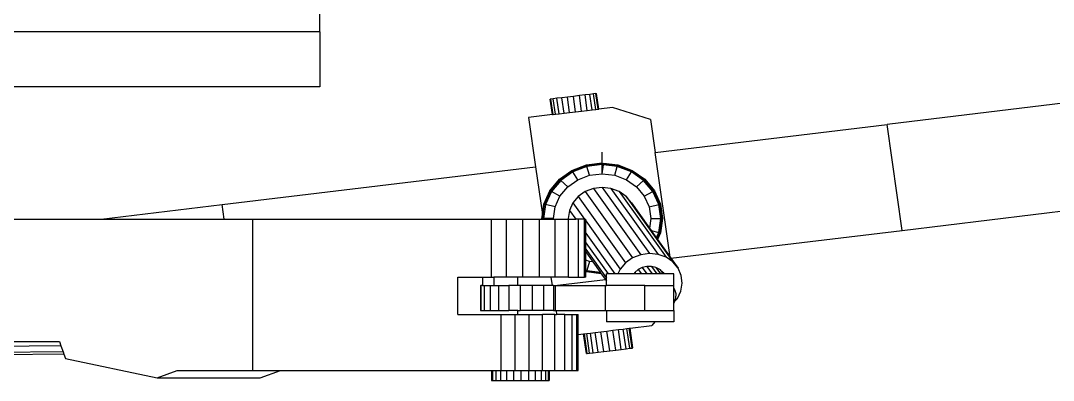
# Model space of a CAD drawing. Header units: inches. Extents: x -625442 to 34963, y -27993 to 66986.
# Drawn here: x 3385.37 to 3401.66, y 22036.72 to 22042.4 of the extents above; entities that cross this region are included whole.
import ezdxf

# ---------------------------------------------------------------- set-up
doc = ezdxf.new("R2010")
doc.units = ezdxf.units.IN
doc.header["$LTSCALE"] = 0.5
doc.header["$MEASUREMENT"] = 0
doc.layers.add('P-FURNITURE', color=201, linetype='Continuous')

# ---------------------------------------------------------------- blocks, each defined once
blk = doc.blocks.new('John Deere pl')
for p, q in [((7.1849, 2.78133), (7.1849, 2.8032)), ((7.1849, 2.78133), (6.9223, 2.78133)), ((7.1849, 2.78133), (7.1849, 2.74669)), ((7.1849, 2.74669), (6.82615, 2.74669)), ((7.76577, 2.75009), (7.54138, 2.72302)), ((7.33018, 2.73897), (7.32968, 2.73891)), ((7.33107, 2.72915), (7.32968, 2.73891)), ((7.33163, 2.73915), (7.33018, 2.73897)), ((7.33157, 2.72921), (7.33018, 2.73897)), ((7.33395, 2.73943), (7.33163, 2.73915)), ((7.33302, 2.72939), (7.33163, 2.73915)), ((7.33697, 2.73979), (7.33395, 2.73943)), ((7.33534, 2.72967), (7.33395, 2.73943)), ((7.34049, 2.74021), (7.33697, 2.73979)), ((7.33836, 2.73003), (7.33697, 2.73979)), ((7.34426, 2.74067), (7.34049, 2.74021)), ((7.34188, 2.73046), (7.34049, 2.74021)), ((7.34804, 2.74113), (7.34426, 2.74067)), ((7.34566, 2.73091), (7.34426, 2.74067)), ((7.35156, 2.74155), (7.34804, 2.74113)), ((7.34943, 2.73137), (7.34804, 2.74113)), ((7.35458, 2.74191), (7.35156, 2.74155)), ((7.35295, 2.73179), (7.35156, 2.74155)), ((7.3569, 2.74219), (7.35458, 2.74191)), ((7.35597, 2.73216), (7.35458, 2.74191)), ((7.35835, 2.74237), (7.3569, 2.74219)), ((7.35829, 2.73244), (7.3569, 2.74219)), ((7.35835, 2.74237), (7.35885, 2.74243)), ((7.35974, 2.73261), (7.35835, 2.74237)), ((7.36024, 2.73267), (7.35885, 2.74243)), ((7.34943, 2.73137), (7.35295, 2.73179)), ((7.35295, 2.73179), (7.35597, 2.73216)), ((7.35597, 2.73216), (7.35829, 2.73244)), ((7.35829, 2.73244), (7.35974, 2.73261)), ((7.35974, 2.73261), (7.36024, 2.73267)), ((7.36879, 2.7337), (7.36024, 2.73267)), ((7.39272, 2.72609), (7.36879, 2.7337)), ((7.33107, 2.72915), (7.31607, 2.72735)), ((7.31607, 2.72735), (7.32049, 2.69638)), ((7.33107, 2.72915), (7.33157, 2.72921)), ((7.33157, 2.72921), (7.33302, 2.72939)), ((7.33302, 2.72939), (7.33534, 2.72967)), ((7.33534, 2.72967), (7.33836, 2.73003)), ((7.33836, 2.73003), (7.34188, 2.73046)), ((7.34188, 2.73046), (7.34566, 2.73091)), ((7.34566, 2.73091), (7.34943, 2.73137)), ((7.39272, 2.72609), (7.39566, 2.70545)), ((7.39566, 2.70545), (7.54138, 2.72302)), ((7.55087, 2.65639), (7.54138, 2.72302)), ((7.3623, 2.69876), (7.3623, 2.70552)), ((7.40506, 2.63953), (7.39566, 2.70545)), ((7.12359, 2.67263), (7.32049, 2.69638)), ((7.32049, 2.69638), (7.32475, 2.66643)), ((7.33549, 2.68854), (7.34334, 2.69408)), ((7.33586, 2.68821), (7.3436, 2.69367)), ((7.3439, 2.69321), (7.33627, 2.68782)), ((7.34334, 2.69408), (7.35249, 2.69757)), ((7.3436, 2.69367), (7.34334, 2.69408)), ((7.3436, 2.69367), (7.35262, 2.69711)), ((7.3439, 2.69321), (7.3436, 2.69367)), ((7.35277, 2.69659), (7.3439, 2.69321)), ((7.34702, 2.68822), (7.3439, 2.69321)), ((7.35249, 2.69757), (7.3623, 2.69876)), ((7.35262, 2.69711), (7.35249, 2.69757)), ((7.35262, 2.69711), (7.3623, 2.69828)), ((7.35277, 2.69659), (7.35262, 2.69711)), ((7.3623, 2.69774), (7.35277, 2.69659)), ((7.35439, 2.69103), (7.35277, 2.69659)), ((7.3623, 2.69828), (7.3623, 2.69876)), ((7.3623, 2.69774), (7.3623, 2.69828)), ((7.3623, 2.69199), (7.3623, 2.69774)), ((7.3623, 2.69199), (7.36311, 2.69764)), ((7.36311, 2.69764), (7.36318, 2.69818)), ((7.37182, 2.69659), (7.36311, 2.69764)), ((7.36318, 2.69818), (7.36325, 2.69864)), ((7.36318, 2.69818), (7.37198, 2.69711)), ((7.36325, 2.69864), (7.37211, 2.69757)), ((7.37021, 2.69103), (7.37182, 2.69659)), ((7.37182, 2.69659), (7.37198, 2.69711)), ((7.3807, 2.69321), (7.37182, 2.69659)), ((7.37198, 2.69711), (7.37211, 2.69757)), ((7.37198, 2.69711), (7.381, 2.69367)), ((7.37211, 2.69757), (7.38125, 2.69408)), ((7.37758, 2.68822), (7.3807, 2.69321)), ((7.3807, 2.69321), (7.381, 2.69367)), ((7.38832, 2.68782), (7.3807, 2.69321)), ((7.381, 2.69367), (7.38125, 2.69408)), ((7.381, 2.69367), (7.38874, 2.68821)), ((7.38125, 2.69408), (7.3891, 2.68854)), ((7.32947, 2.68132), (7.33549, 2.68854)), ((7.32991, 2.68108), (7.33586, 2.68821)), ((7.33627, 2.68782), (7.33042, 2.68081)), ((7.33586, 2.68821), (7.33549, 2.68854)), ((7.33627, 2.68782), (7.33586, 2.68821)), ((7.34069, 2.68376), (7.33627, 2.68782)), ((7.34069, 2.68376), (7.34702, 2.68822)), ((7.34702, 2.68822), (7.35439, 2.69103)), ((7.35439, 2.69103), (7.3623, 2.69199)), ((7.3623, 2.69199), (7.37021, 2.69103)), ((7.37021, 2.69103), (7.37758, 2.68822)), ((7.37758, 2.68822), (7.3839, 2.68376)), ((7.3839, 2.68376), (7.38832, 2.68782)), ((7.38832, 2.68782), (7.38874, 2.68821)), ((7.39417, 2.68081), (7.38832, 2.68782)), ((7.38874, 2.68821), (7.3891, 2.68854)), ((7.38874, 2.68821), (7.39468, 2.68108)), ((7.3891, 2.68854), (7.39513, 2.68132)), ((7.32568, 2.67291), (7.32947, 2.68132)), ((7.32618, 2.67279), (7.32991, 2.68108)), ((7.33042, 2.68081), (7.32675, 2.67264)), ((7.32991, 2.68108), (7.32947, 2.68132)), ((7.33042, 2.68081), (7.32991, 2.68108)), ((7.33584, 2.67794), (7.33042, 2.68081)), ((7.33584, 2.67794), (7.34069, 2.68376)), ((7.35168, 2.6808), (7.34728, 2.6777)), ((7.3568, 2.68276), (7.35168, 2.6808)), ((7.35168, 2.6808), (7.38145, 2.63911)), ((7.3623, 2.68342), (7.3568, 2.68276)), ((7.3568, 2.68276), (7.38655, 2.64109)), ((7.3678, 2.68276), (7.3623, 2.68342)), ((7.3623, 2.68342), (7.39199, 2.64183)), ((7.37292, 2.6808), (7.3678, 2.68276)), ((7.3678, 2.68276), (7.39742, 2.64127)), ((7.37732, 2.6777), (7.37292, 2.6808)), ((7.37292, 2.6808), (7.40244, 2.63945)), ((7.3839, 2.68376), (7.38876, 2.67794)), ((7.38876, 2.67794), (7.39417, 2.68081)), ((7.39417, 2.68081), (7.39468, 2.68108)), ((7.39785, 2.67264), (7.39417, 2.68081)), ((7.39468, 2.68108), (7.39513, 2.68132)), ((7.39468, 2.68108), (7.39842, 2.67279)), ((7.39513, 2.68132), (7.39892, 2.67291)), ((7.55087, 2.65639), (7.77527, 2.68346)), ((7.33279, 2.67116), (7.33584, 2.67794)), ((7.3439, 2.67365), (7.34178, 2.66894)), ((7.34728, 2.6777), (7.3439, 2.67365)), ((7.3439, 2.67365), (7.35117, 2.66347)), ((7.34728, 2.6777), (7.37704, 2.63601)), ((7.38069, 2.67365), (7.37732, 2.6777)), ((7.37732, 2.6777), (7.40673, 2.6365)), ((7.38069, 2.67365), (7.39199, 2.65783)), ((7.38876, 2.67794), (7.39181, 2.67116)), ((7.04763, 2.66347), (7.12359, 2.67263)), ((7.12489, 2.66347), (7.12359, 2.67263)), ((7.32475, 2.66643), (7.32568, 2.67291)), ((7.3249, 2.66388), (7.32618, 2.67279)), ((7.32675, 2.67264), (7.32549, 2.66388)), ((7.32618, 2.67279), (7.32568, 2.67291)), ((7.32675, 2.67264), (7.32618, 2.67279)), ((7.33279, 2.67116), (7.32675, 2.67264)), ((7.33175, 2.66388), (7.33279, 2.67116)), ((7.34178, 2.66894), (7.34106, 2.66388)), ((7.34178, 2.66894), (7.34569, 2.66347)), ((7.39181, 2.67116), (7.39785, 2.67264)), ((7.39181, 2.67116), (7.39285, 2.66388)), ((7.39785, 2.67264), (7.39842, 2.67279)), ((7.3991, 2.66388), (7.39785, 2.67264)), ((7.39842, 2.67279), (7.39892, 2.67291)), ((7.39842, 2.67279), (7.39969, 2.66388)), ((7.39892, 2.67291), (7.40021, 2.66388)), ((6.84557, 2.66347), (7.04763, 2.66347)), ((7.04763, 2.66347), (7.12489, 2.66347)), ((7.12489, 2.66347), (7.14289, 2.66347)), ((7.14289, 2.66347), (7.29284, 2.66347)), ((7.14289, 2.56828), (7.14289, 2.66347)), ((7.29284, 2.66347), (7.30217, 2.66347)), ((7.29284, 2.62686), (7.29284, 2.66347)), ((7.30217, 2.66347), (7.31248, 2.66347)), ((7.30217, 2.62686), (7.30217, 2.66347)), ((7.31248, 2.66347), (7.32295, 2.66347)), ((7.31248, 2.62686), (7.31248, 2.66347)), ((7.32295, 2.62686), (7.32295, 2.66347)), ((7.32295, 2.66347), (7.32445, 2.66347)), ((7.32439, 2.66388), (7.32475, 2.66643)), ((7.3249, 2.66388), (7.32439, 2.66388)), ((7.32445, 2.66347), (7.32439, 2.66388)), ((7.32445, 2.66347), (7.32496, 2.66347)), ((7.32496, 2.66347), (7.3249, 2.66388)), ((7.32512, 2.66388), (7.3249, 2.66388)), ((7.32496, 2.66347), (7.32518, 2.66347)), ((7.32512, 2.66388), (7.32518, 2.66347)), ((7.32549, 2.66388), (7.32512, 2.66388)), ((7.32518, 2.66347), (7.32555, 2.66347)), ((7.33175, 2.66388), (7.32549, 2.66388)), ((7.32549, 2.66388), (7.32555, 2.66347)), ((7.32555, 2.66347), (7.3318, 2.66347)), ((7.3318, 2.66347), (7.33175, 2.66388)), ((7.3318, 2.66347), (7.33276, 2.66347)), ((7.33276, 2.62686), (7.33276, 2.66347)), ((7.33276, 2.66347), (7.34112, 2.66347)), ((7.34106, 2.66388), (7.34136, 2.66347)), ((7.34106, 2.66388), (7.34112, 2.66347)), ((7.34112, 2.66347), (7.34115, 2.66347)), ((7.34115, 2.62686), (7.34115, 2.66347)), ((7.34115, 2.66347), (7.34136, 2.66347)), ((7.34136, 2.66347), (7.34569, 2.66347)), ((7.34745, 2.66347), (7.34569, 2.66347)), ((7.34745, 2.62686), (7.34745, 2.66347)), ((7.35117, 2.66347), (7.34745, 2.66347)), ((7.35117, 2.66347), (7.352, 2.66347)), ((7.35117, 2.6558), (7.35117, 2.66347)), ((7.35117, 2.66347), (7.352, 2.66231)), ((7.352, 2.66231), (7.352, 2.66347)), ((7.352, 2.66231), (7.37363, 2.63202)), ((7.352, 2.65462), (7.352, 2.66231)), ((7.39285, 2.66388), (7.39199, 2.65783)), ((7.39285, 2.66388), (7.3991, 2.66388)), ((7.39785, 2.65512), (7.3991, 2.66388)), ((7.39969, 2.66388), (7.39842, 2.65498)), ((7.40021, 2.66388), (7.39892, 2.65485)), ((7.3991, 2.66388), (7.39969, 2.66388)), ((7.39969, 2.66388), (7.40021, 2.66388)), ((7.35117, 2.6558), (7.352, 2.65462)), ((7.35117, 2.64972), (7.35117, 2.6558)), ((7.352, 2.65462), (7.37034, 2.62894)), ((7.352, 2.64855), (7.352, 2.65462)), ((7.39199, 2.65783), (7.39309, 2.65629)), ((7.39309, 2.65629), (7.39785, 2.65512)), ((7.39309, 2.65629), (7.39633, 2.65175)), ((7.39633, 2.65175), (7.39785, 2.65512)), ((7.39842, 2.65498), (7.39672, 2.6512)), ((7.39892, 2.65485), (7.39706, 2.65073)), ((7.39785, 2.65512), (7.39842, 2.65498)), ((7.39842, 2.65498), (7.39892, 2.65485)), ((7.40553, 2.63886), (7.55087, 2.65639)), ((7.35117, 2.64972), (7.352, 2.64855)), ((7.35117, 2.64568), (7.35117, 2.64972)), ((7.352, 2.64855), (7.366, 2.62894)), ((7.352, 2.64451), (7.352, 2.64855)), ((7.39633, 2.65175), (7.39672, 2.6512)), ((7.39672, 2.6512), (7.39706, 2.65073)), ((7.39706, 2.65073), (7.40506, 2.63953)), ((7.35117, 2.64568), (7.352, 2.64451)), ((7.35117, 2.64394), (7.35117, 2.64568)), ((7.35117, 2.64394), (7.352, 2.64277)), ((7.35117, 2.63796), (7.35117, 2.64394)), ((7.352, 2.64451), (7.36504, 2.62624)), ((7.352, 2.64277), (7.352, 2.64451)), ((7.352, 2.64277), (7.3565, 2.63648)), ((7.352, 2.63764), (7.352, 2.64277)), ((7.38655, 2.64109), (7.38145, 2.63911)), ((7.39199, 2.64183), (7.38655, 2.64109)), ((7.39742, 2.64127), (7.39199, 2.64183)), ((7.40244, 2.63945), (7.39742, 2.64127)), ((7.352, 2.63764), (7.35117, 2.63796)), ((7.35117, 2.63179), (7.35117, 2.63796)), ((7.35439, 2.63673), (7.352, 2.63764)), ((7.352, 2.63147), (7.352, 2.63764)), ((7.35439, 2.63673), (7.35277, 2.63117)), ((7.3565, 2.63648), (7.35439, 2.63673)), ((7.3565, 2.63648), (7.36099, 2.63018)), ((7.37704, 2.63601), (7.37363, 2.63202)), ((7.38145, 2.63911), (7.37704, 2.63601)), ((7.40673, 2.6365), (7.40244, 2.63945)), ((7.40506, 2.63953), (7.40553, 2.63886)), ((7.40553, 2.63886), (7.40999, 2.63261)), ((7.40999, 2.63261), (7.40673, 2.6365)), ((7.35117, 2.63179), (7.352, 2.63147)), ((7.35117, 2.6312), (7.35117, 2.63179)), ((7.352, 2.63089), (7.35117, 2.6312)), ((7.35117, 2.6307), (7.35117, 2.6312)), ((7.352, 2.63038), (7.35117, 2.6307)), ((7.35117, 2.62686), (7.35117, 2.6307)), ((7.352, 2.63147), (7.35243, 2.6313)), ((7.352, 2.63089), (7.352, 2.63147)), ((7.35252, 2.63069), (7.352, 2.63089)), ((7.352, 2.63038), (7.352, 2.63089)), ((7.35249, 2.63019), (7.352, 2.63038)), ((7.352, 2.62686), (7.352, 2.63038)), ((7.35243, 2.6313), (7.35277, 2.63117)), ((7.35252, 2.63069), (7.35243, 2.6313)), ((7.35256, 2.63043), (7.35249, 2.63019)), ((7.36178, 2.62907), (7.35249, 2.63019)), ((7.35256, 2.63043), (7.35252, 2.63069)), ((7.35262, 2.63065), (7.35252, 2.63069)), ((7.35262, 2.63065), (7.35256, 2.63043)), ((7.35277, 2.63117), (7.35262, 2.63065)), ((7.36141, 2.62959), (7.35262, 2.63065)), ((7.35277, 2.63117), (7.36099, 2.63018)), ((7.36099, 2.63018), (7.36141, 2.62959)), ((7.36141, 2.62959), (7.36178, 2.62907)), ((7.36178, 2.62907), (7.36434, 2.62549)), ((7.36504, 2.62624), (7.36504, 2.62894)), ((7.366, 2.62894), (7.36504, 2.62894)), ((7.37034, 2.62894), (7.366, 2.62894)), ((7.37217, 2.62894), (7.37034, 2.62894)), ((7.37363, 2.63202), (7.37217, 2.62894)), ((7.38224, 2.62894), (7.37217, 2.62894)), ((7.38285, 2.62984), (7.38224, 2.62894)), ((7.38349, 2.62894), (7.38224, 2.62894)), ((7.38499, 2.63172), (7.38285, 2.62984)), ((7.38285, 2.62984), (7.38349, 2.62894)), ((7.38696, 2.62894), (7.38349, 2.62894)), ((7.38756, 2.63304), (7.38499, 2.63172)), ((7.38499, 2.63172), (7.38696, 2.62894)), ((7.39049, 2.62894), (7.38696, 2.62894)), ((7.39041, 2.63372), (7.38756, 2.63304)), ((7.38756, 2.63304), (7.39049, 2.62894)), ((7.39333, 2.63372), (7.39041, 2.63372)), ((7.39041, 2.63372), (7.39382, 2.62894)), ((7.39382, 2.62894), (7.39049, 2.62894)), ((7.39612, 2.63304), (7.39333, 2.63372)), ((7.39333, 2.63372), (7.39674, 2.62894)), ((7.39674, 2.62894), (7.39382, 2.62894)), ((7.3986, 2.63172), (7.39612, 2.63304)), ((7.39612, 2.63304), (7.39905, 2.62894)), ((7.39905, 2.62894), (7.39674, 2.62894)), ((7.40057, 2.62986), (7.3986, 2.63172)), ((7.3986, 2.63172), (7.39997, 2.62979)), ((7.40058, 2.62894), (7.39905, 2.62894)), ((7.39997, 2.62979), (7.40057, 2.62986)), ((7.39997, 2.62979), (7.40058, 2.62894)), ((7.40059, 2.62985), (7.40057, 2.62986)), ((7.40113, 2.62894), (7.40058, 2.62894)), ((7.40113, 2.62894), (7.40059, 2.62985)), ((7.40059, 2.62985), (7.40123, 2.62894)), ((7.40123, 2.62894), (7.40113, 2.62894)), ((7.40733, 2.62894), (7.40123, 2.62894)), ((7.40733, 2.62166), (7.40733, 2.62894)), ((7.412, 2.62806), (7.40999, 2.63261)), ((7.41262, 2.62315), (7.412, 2.62806)), ((7.27168, 2.60342), (7.27168, 2.62686)), ((7.27168, 2.62686), (7.28714, 2.62686)), ((7.286, 2.62166), (7.286, 2.60604)), ((7.286, 2.62166), (7.28613, 2.62166)), ((7.28613, 2.62166), (7.28613, 2.60604)), ((7.28714, 2.62166), (7.28613, 2.62166)), ((7.28714, 2.62686), (7.28714, 2.62166)), ((7.28714, 2.62686), (7.29284, 2.62686)), ((7.28714, 2.62166), (7.28817, 2.62166)), ((7.28817, 2.62166), (7.28817, 2.60604)), ((7.28817, 2.62166), (7.29197, 2.62166)), ((7.29197, 2.62166), (7.29197, 2.60604)), ((7.29197, 2.62166), (7.29418, 2.62166)), ((7.29284, 2.62686), (7.29418, 2.62686)), ((7.29418, 2.62686), (7.29418, 2.62166)), ((7.30217, 2.62686), (7.29418, 2.62686)), ((7.29418, 2.62166), (7.29729, 2.62166)), ((7.29729, 2.62166), (7.29729, 2.60604)), ((7.29729, 2.62166), (7.30375, 2.62166)), ((7.30937, 2.62686), (7.30217, 2.62686)), ((7.30375, 2.62166), (7.30375, 2.60604)), ((7.30937, 2.62166), (7.30375, 2.62166)), ((7.30937, 2.62166), (7.30937, 2.62686)), ((7.31248, 2.62686), (7.30937, 2.62686)), ((7.31091, 2.62166), (7.30937, 2.62166)), ((7.31091, 2.62166), (7.31091, 2.60604)), ((7.3183, 2.62166), (7.31091, 2.62166)), ((7.32295, 2.62686), (7.31248, 2.62686)), ((7.3183, 2.62166), (7.3183, 2.60604)), ((7.3254, 2.62166), (7.3183, 2.62166)), ((7.33039, 2.62686), (7.32295, 2.62686)), ((7.3254, 2.62166), (7.3254, 2.60604)), ((7.33114, 2.62166), (7.3254, 2.62166)), ((7.33114, 2.62166), (7.33039, 2.62686)), ((7.33276, 2.62686), (7.33039, 2.62686)), ((7.33173, 2.62166), (7.33114, 2.62166)), ((7.33173, 2.62166), (7.33173, 2.60604)), ((7.33173, 2.62166), (7.33252, 2.62166)), ((7.33252, 2.62166), (7.36434, 2.62549)), ((7.33252, 2.62166), (7.33302, 2.62166)), ((7.34115, 2.62686), (7.33276, 2.62686)), ((7.33302, 2.60604), (7.33302, 2.62166)), ((7.33302, 2.62166), (7.3644, 2.62166)), ((7.34115, 2.62686), (7.34745, 2.62686)), ((7.34745, 2.62686), (7.35117, 2.62686)), ((7.352, 2.62686), (7.35117, 2.62686)), ((7.36434, 2.62549), (7.36504, 2.6245)), ((7.3644, 2.60604), (7.3644, 2.62166)), ((7.3644, 2.62166), (7.36504, 2.62166)), ((7.36504, 2.6245), (7.36504, 2.62624)), ((7.36504, 2.62166), (7.36504, 2.6245)), ((7.38906, 2.62166), (7.36504, 2.62166)), ((7.38906, 2.60604), (7.38906, 2.62166)), ((7.38906, 2.62166), (7.40733, 2.62166)), ((7.40733, 2.62023), (7.40733, 2.62166)), ((7.41181, 2.61821), (7.41262, 2.62315)), ((7.40807, 2.61899), (7.40733, 2.62023)), ((7.40733, 2.6106), (7.40733, 2.62023)), ((7.40873, 2.61644), (7.40807, 2.61899)), ((7.40862, 2.61379), (7.40873, 2.61644)), ((7.40962, 2.61359), (7.41181, 2.61821)), ((7.40733, 2.6106), (7.40777, 2.61123)), ((7.40733, 2.60604), (7.40733, 2.6106)), ((7.40777, 2.61123), (7.40787, 2.61154)), ((7.40787, 2.61154), (7.40862, 2.61379)), ((7.40787, 2.61154), (7.40962, 2.61359)), ((7.27168, 2.60342), (7.29889, 2.60342)), ((7.286, 2.60604), (7.28613, 2.60604)), ((7.28613, 2.60604), (7.28817, 2.60604)), ((7.28817, 2.60604), (7.29197, 2.60604)), ((7.29197, 2.60604), (7.29729, 2.60604)), ((7.29729, 2.60604), (7.30375, 2.60604)), ((7.29889, 2.60342), (7.30763, 2.60342)), ((7.29889, 2.56828), (7.29889, 2.60342)), ((7.30937, 2.60604), (7.30375, 2.60604)), ((7.30763, 2.56828), (7.30763, 2.60342)), ((7.30763, 2.60342), (7.30937, 2.60342)), ((7.30937, 2.60342), (7.30937, 2.60604)), ((7.30937, 2.60604), (7.31091, 2.60604)), ((7.30937, 2.60342), (7.31647, 2.60342)), ((7.3183, 2.60604), (7.31091, 2.60604)), ((7.31647, 2.60342), (7.32491, 2.60342)), ((7.31647, 2.56828), (7.31647, 2.60342)), ((7.3254, 2.60604), (7.3183, 2.60604)), ((7.32491, 2.56828), (7.32491, 2.60342)), ((7.3325, 2.60342), (7.32491, 2.60342)), ((7.33173, 2.60604), (7.3254, 2.60604)), ((7.33173, 2.60604), (7.33302, 2.60604)), ((7.3325, 2.56828), (7.3325, 2.60342)), ((7.3325, 2.60342), (7.33373, 2.60342)), ((7.33302, 2.60604), (7.33336, 2.60604)), ((7.33336, 2.60604), (7.33373, 2.60342)), ((7.33336, 2.60604), (7.3644, 2.60604)), ((7.33882, 2.60342), (7.33373, 2.60342)), ((7.33882, 2.56828), (7.33882, 2.60342)), ((7.33882, 2.60342), (7.34352, 2.60342)), ((7.34352, 2.56828), (7.34352, 2.60342)), ((7.34352, 2.60342), (7.34635, 2.60342)), ((7.34635, 2.60342), (7.34716, 2.60342)), ((7.34635, 2.56828), (7.34635, 2.60342)), ((7.34716, 2.59087), (7.34716, 2.60342)), ((7.3644, 2.60604), (7.36504, 2.60604)), ((7.36504, 2.60604), (7.36504, 2.59875)), ((7.36504, 2.60604), (7.38906, 2.60604)), ((7.38906, 2.60604), (7.40733, 2.60604)), ((7.40733, 2.60604), (7.40733, 2.59875)), ((7.39541, 2.59875), (7.36504, 2.59875)), ((7.37989, 2.59482), (7.3935, 2.59646)), ((7.39541, 2.59875), (7.3935, 2.59646)), ((7.40733, 2.59875), (7.39541, 2.59875)), ((7.34716, 2.59087), (7.35071, 2.5913)), ((7.34716, 2.56828), (7.34716, 2.59087)), ((7.35071, 2.5913), (7.35121, 2.59136)), ((7.35248, 2.57891), (7.35071, 2.5913)), ((7.35121, 2.59136), (7.35267, 2.59154)), ((7.35298, 2.57897), (7.35121, 2.59136)), ((7.35267, 2.59154), (7.35499, 2.59182)), ((7.35443, 2.57915), (7.35267, 2.59154)), ((7.35499, 2.59182), (7.35801, 2.59218)), ((7.35675, 2.57943), (7.35499, 2.59182)), ((7.35801, 2.59218), (7.36153, 2.5926)), ((7.35977, 2.57979), (7.35801, 2.59218)), ((7.36153, 2.5926), (7.3653, 2.59306)), ((7.36329, 2.58022), (7.36153, 2.5926)), ((7.3653, 2.59306), (7.36908, 2.59352)), ((7.36707, 2.58067), (7.3653, 2.59306)), ((7.36908, 2.59352), (7.37259, 2.59394)), ((7.37084, 2.58113), (7.36908, 2.59352)), ((7.37259, 2.59394), (7.37561, 2.5943)), ((7.37436, 2.58155), (7.37259, 2.59394)), ((7.37561, 2.5943), (7.37793, 2.59458)), ((7.37738, 2.58192), (7.37561, 2.5943)), ((7.37793, 2.59458), (7.37939, 2.59476)), ((7.3797, 2.5822), (7.37793, 2.59458)), ((7.37939, 2.59476), (7.37989, 2.59482)), ((7.38116, 2.58237), (7.37939, 2.59476)), ((7.38165, 2.58243), (7.37989, 2.59482)), ((6.96496, 2.58643), (7.02142, 2.58643)), ((7.02234, 2.58385), (6.96862, 2.58318)), ((7.02142, 2.58643), (7.02234, 2.58385)), ((7.02234, 2.58385), (7.02372, 2.57999)), ((7.37738, 2.58192), (7.3797, 2.5822)), ((7.3797, 2.5822), (7.38116, 2.58237)), ((7.38116, 2.58237), (7.38165, 2.58243)), ((7.02372, 2.57999), (6.97649, 2.5794)), ((7.02422, 2.57858), (6.98493, 2.57809)), ((7.02372, 2.57999), (7.02422, 2.57858)), ((7.02422, 2.57858), (7.02523, 2.57574)), ((7.02523, 2.57574), (7.0827, 2.56361)), ((7.35248, 2.57891), (7.35298, 2.57897)), ((7.35298, 2.57897), (7.35443, 2.57915)), ((7.35443, 2.57915), (7.35675, 2.57943)), ((7.35675, 2.57943), (7.35977, 2.57979)), ((7.35977, 2.57979), (7.36329, 2.58022)), ((7.36329, 2.58022), (7.36707, 2.58067)), ((7.36707, 2.58067), (7.37084, 2.58113)), ((7.37084, 2.58113), (7.37436, 2.58155)), ((7.37436, 2.58155), (7.37738, 2.58192)), ((7.0827, 2.56361), (7.09538, 2.56828)), ((7.0827, 2.56361), (7.14752, 2.56361)), ((7.09538, 2.56828), (7.14289, 2.56828)), ((7.14289, 2.56828), (7.1602, 2.56828)), ((7.14752, 2.56361), (7.1602, 2.56828)), ((7.1602, 2.56828), (7.2928, 2.56828)), ((7.2928, 2.56828), (7.29352, 2.56828)), ((7.2928, 2.56828), (7.2928, 2.56203)), ((7.29352, 2.56828), (7.29543, 2.56828)), ((7.29352, 2.56828), (7.29352, 2.56203)), ((7.29543, 2.56828), (7.2984, 2.56828)), ((7.29543, 2.56828), (7.29543, 2.56203)), ((7.2984, 2.56828), (7.2984, 2.56203)), ((7.2984, 2.56828), (7.29889, 2.56828)), ((7.29889, 2.56828), (7.30221, 2.56828)), ((7.30221, 2.56828), (7.30662, 2.56828)), ((7.30221, 2.56828), (7.30221, 2.56203)), ((7.30662, 2.56828), (7.30662, 2.56203)), ((7.30662, 2.56828), (7.30763, 2.56828)), ((7.30763, 2.56828), (7.31132, 2.56828)), ((7.31132, 2.56828), (7.31599, 2.56828)), ((7.31132, 2.56828), (7.31132, 2.56203)), ((7.31599, 2.56828), (7.31599, 2.56203)), ((7.31599, 2.56828), (7.31647, 2.56828)), ((7.31647, 2.56828), (7.32031, 2.56828)), ((7.32031, 2.56828), (7.32399, 2.56828)), ((7.32031, 2.56828), (7.32031, 2.56203)), ((7.32399, 2.56828), (7.32399, 2.56203)), ((7.32399, 2.56828), (7.32491, 2.56828)), ((7.32491, 2.56828), (7.32678, 2.56828)), ((7.32678, 2.56828), (7.32849, 2.56828)), ((7.32678, 2.56828), (7.32678, 2.56203)), ((7.32849, 2.56828), (7.329, 2.56828)), ((7.32849, 2.56828), (7.32849, 2.56203)), ((7.329, 2.56828), (7.329, 2.56203)), ((7.329, 2.56828), (7.3325, 2.56828)), ((7.3325, 2.56828), (7.33882, 2.56828)), ((7.33882, 2.56828), (7.34352, 2.56828)), ((7.34352, 2.56828), (7.34635, 2.56828)), ((7.34635, 2.56828), (7.34716, 2.56828)), ((7.2928, 2.56203), (7.29352, 2.56203)), ((7.29352, 2.56203), (7.29543, 2.56203)), ((7.29543, 2.56203), (7.2984, 2.56203)), ((7.2984, 2.56203), (7.30221, 2.56203)), ((7.30221, 2.56203), (7.30662, 2.56203)), ((7.30662, 2.56203), (7.31132, 2.56203)), ((7.31132, 2.56203), (7.31599, 2.56203)), ((7.31599, 2.56203), (7.32031, 2.56203)), ((7.32031, 2.56203), (7.32399, 2.56203)), ((7.32399, 2.56203), (7.32678, 2.56203)), ((7.32678, 2.56203), (7.32849, 2.56203)), ((7.32849, 2.56203), (7.329, 2.56203))]:
    blk.add_line(p, q)

msp = doc.modelspace()

# ---------------------------------------------------------------- block references
at = {"layer": 'P-FURNITURE', "xscale": 25.10658779755309, "yscale": 25.10658779755309, "zscale": 25.10658779755309}
msp.add_blockref('John Deere pl', (3209.69576, 21972.39446), dxfattribs=at)

doc.saveas('drawing.dxf')
